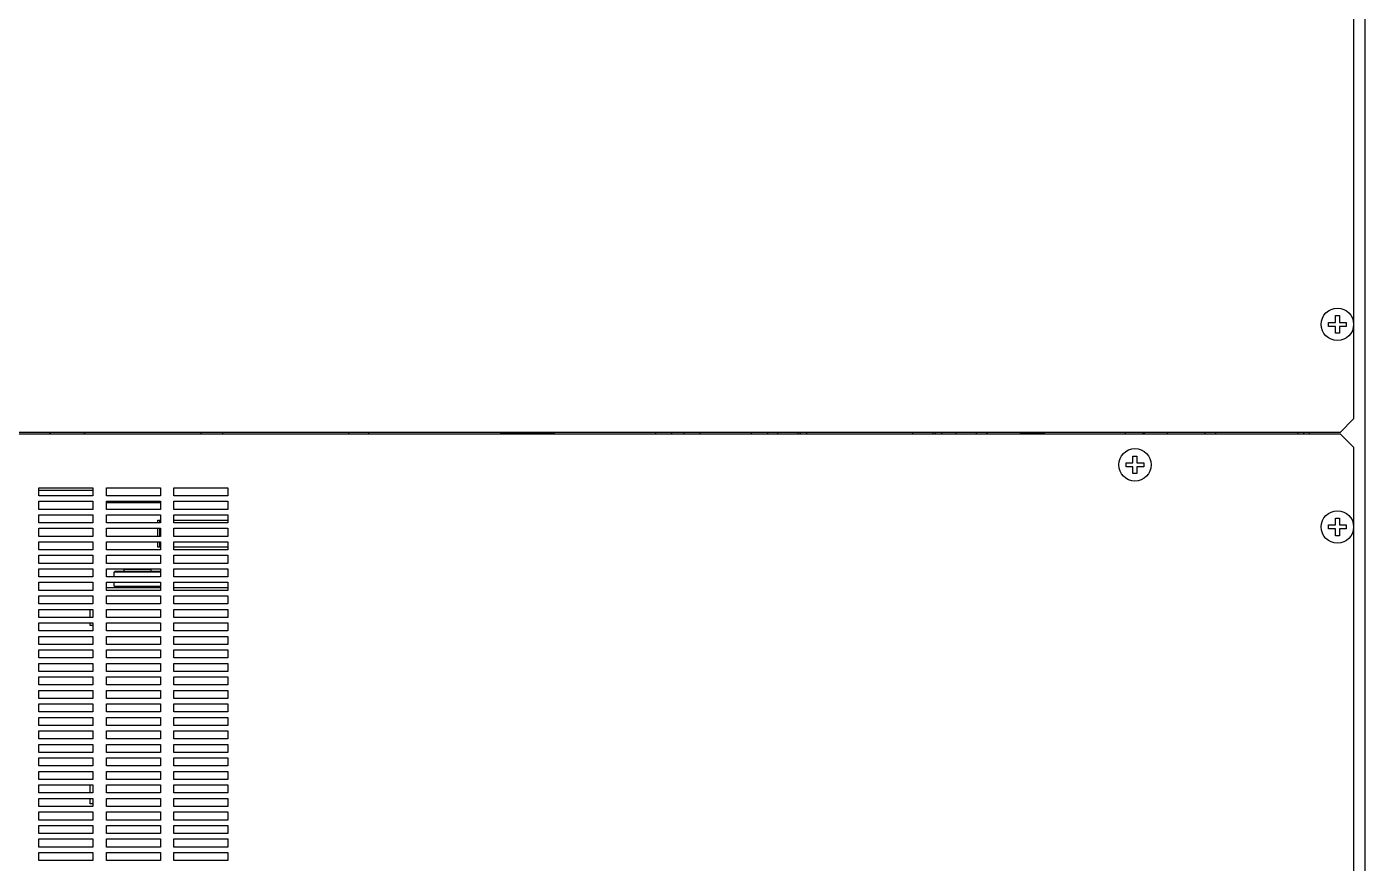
# Model space of a CAD drawing. Header units: millimetres. Extents: x 0 to 301, y -1 to 134.
# Drawn here: x 50.49 to 100.07, y 29.7 to 60.67 of the extents above; entities that cross this region are included whole.
import ezdxf

# ---------------------------------------------------------------- set-up
doc = ezdxf.new("R2010")
doc.units = ezdxf.units.MM
for name, color, linetype in [('2020-02564_0', 7, 'Continuous'), ('2301-06052_0', 7, 'Continuous'), ('2301-06057_0', 7, 'Continuous'), ('2303-00113_0', 7, 'Continuous'), ('2401-00025-M4-6TCTTHC_0', 7, 'Continuous'), ('2401-00124-M10-30HMC_0', 7, 'Continuous'), ('2401-00255-M8-12HWMC_0', 7, 'Continuous'), ('2401-00308_MDB-M4-8_0', 7, 'Continuous'), ('2401-00408-M6-10HWMC_0', 7, 'Continuous'), ('2401-00460-M6-12PSTTHC_0', 7, 'Continuous'), ('2403-00020_S-M5-0_0', 7, 'Continuous'), ('2403-00028_S-M8-0_0', 7, 'Continuous'), ('2403-00037_S-M10-1_0', 7, 'Continuous'), ('4207-45296_0', 7, 'Continuous'), ('4212-06586_0', 7, 'Continuous'), ('4212-14557_0', 7, 'Continuous'), ('4212-14565_0', 7, 'Continuous'), ('4212-14571_0', 7, 'Continuous')]:
    doc.layers.add(name, color=color, linetype=linetype)

msp = doc.modelspace()

# ---------------------------------------------------------------- linework, layer by layer
at = {"layer": '2020-02564_0', "color": 7, "linetype": 'Continuous'}
for p, q in [((52.94, 43.501), (50.94, 43.501)), ((53.44, 43.05), (55.44, 43.05)), ((52.84, 38.8), (52.84, 39.1)), ((52.84, 38.5), (52.84, 38.6)), ((52.94, 38.5), (52.84, 38.5)), ((52.84, 32.3), (52.84, 32.6)), ((52.84, 31.9), (52.84, 32.1)), ((52.94, 31.9), (52.84, 31.9))]:
    msp.add_line(p, q, dxfattribs=at)
at = {"layer": '2301-06052_0', "color": 7, "linetype": 'Continuous'}
for p, q in [((91.19, 45.6), (91.19, 45.65)), ((92.74, 45.6), (92.74, 45.65))]:
    msp.add_line(p, q, dxfattribs=at)
msp.add_arc((91.19, 46.85), 1.4, 296.3609, 300.885, dxfattribs=at)
at = {"layer": '2301-06057_0', "color": 7, "linetype": 'Continuous'}
msp.add_line((97.59, 45.6), (97.59, 45.65), dxfattribs=at)
at = {"layer": '2303-00113_0', "color": 7, "linetype": 'Continuous'}
for p, q in [((55.34, 42.3), (55.34, 42.4)), ((55.34, 42.4), (55.44, 42.4)), ((55.415, 42.3), (55.415, 42.4)), ((55.94, 42.4), (57.94, 42.4)), ((55.34, 41.8), (55.34, 42.1)), ((55.415, 41.8), (55.415, 42.1)), ((55.34, 41.4), (55.34, 41.6)), ((55.44, 41.4), (55.34, 41.4)), ((55.415, 41.4), (55.415, 41.6)), ((57.94, 41.4), (55.94, 41.4))]:
    msp.add_line(p, q, dxfattribs=at)
at = {"layer": '2401-00025-M4-6TCTTHC_0', "color": 7, "linetype": 'Continuous'}
for p, q in [((94.14, 45.6), (94.14, 45.65)), ((94.54, 45.6), (94.54, 45.65))]:
    msp.add_line(p, q, dxfattribs=at)
at = {"layer": '2401-00124-M10-30HMC_0', "color": 1, "linetype": 'Continuous'}
for p, q in [((54.09, 40.59), (54.09, 40.6)), ((55.09, 40.59), (55.09, 40.6))]:
    msp.add_line(p, q, dxfattribs=at)
at = {"layer": '2401-00124-M10-30HMC_0', "color": 7, "linetype": 'Continuous'}
for p, q in [((54.1, 40.6), (54.09, 40.59)), ((54.09, 40.59), (54.09, 40.507)), ((54.09, 40.59), (55.09, 40.59)), ((55.08, 40.6), (55.09, 40.59)), ((55.09, 40.59), (55.09, 40.507))]:
    msp.add_line(p, q, dxfattribs=at)
at = {"layer": '2401-00255-M8-12HWMC_0', "color": 1, "linetype": 'Continuous'}
for p, q in [((56.94, 45.65), (56.94, 45.6)), ((57.74, 45.65), (57.74, 45.6)), ((69.74, 45.64), (69.74, 45.62))]:
    msp.add_line(p, q, dxfattribs=at)
at = {"layer": '2401-00308_MDB-M4-8_0', "color": 7, "linetype": 'Continuous'}
for p, q in [((62.415, 45.6), (62.415, 45.65)), ((63.165, 45.6), (63.165, 45.65)), ((84.915, 45.6), (84.915, 45.65)), ((85.665, 45.6), (85.665, 45.65))]:
    msp.add_line(p, q, dxfattribs=at)
at = {"layer": '2401-00408-M6-10HWMC_0', "color": 7, "linetype": 'Continuous'}
for p, q in [((78.303, 45.65), (78.303, 45.6)), ((79.05, 45.65), (79.05, 45.6)), ((79.141, 45.65), (79.141, 45.6)), ((79.378, 45.65), (79.378, 45.6)), ((83.303, 45.65), (83.303, 45.6)), ((84.05, 45.65), (84.05, 45.6)), ((84.141, 45.65), (84.141, 45.6)), ((84.378, 45.65), (84.378, 45.6))]:
    msp.add_line(p, q, dxfattribs=at)
at = {"layer": '2401-00460-M6-12PSTTHC_0', "color": 7, "linetype": 'Continuous'}
for p, q in [((98.715, 49.575), (98.715, 49.725)), ((98.715, 49.725), (98.965, 49.725)), ((98.965, 49.725), (98.965, 49.975)), ((98.965, 49.975), (99.115, 49.975)), ((99.115, 49.975), (99.115, 49.725)), ((99.115, 49.725), (99.365, 49.725)), ((99.365, 49.725), (99.365, 49.575)), ((98.965, 49.575), (98.715, 49.575)), ((98.965, 49.325), (98.965, 49.575)), ((99.115, 49.325), (98.965, 49.325)), ((99.115, 49.575), (99.115, 49.325)), ((99.365, 49.575), (99.115, 49.575)), ((68.44, 45.62), (68.44, 45.64)), ((69.64, 45.62), (69.64, 45.64)), ((73.79, 45.6), (73.79, 45.65)), ((74.39, 45.6), (74.39, 45.65)), ((74.84, 45.6), (74.84, 45.65)), ((75.44, 45.6), (75.44, 45.65)), ((77.34, 45.6), (77.34, 45.65)), ((77.94, 45.6), (77.94, 45.65)), ((91.465, 44.525), (91.465, 44.775)), ((91.465, 44.775), (91.615, 44.775)), ((91.615, 44.775), (91.615, 44.525)), ((91.215, 44.375), (91.215, 44.525)), ((91.215, 44.525), (91.465, 44.525)), ((91.465, 44.375), (91.215, 44.375)), ((91.465, 44.125), (91.465, 44.375)), ((91.615, 44.525), (91.865, 44.525)), ((91.615, 44.375), (91.615, 44.125)), ((91.865, 44.375), (91.615, 44.375)), ((91.865, 44.525), (91.865, 44.375)), ((91.615, 44.125), (91.465, 44.125)), ((98.715, 42.075), (98.715, 42.225)), ((98.715, 42.225), (98.965, 42.225)), ((98.965, 42.225), (98.965, 42.475)), ((98.965, 42.475), (99.115, 42.475)), ((99.115, 42.475), (99.115, 42.225)), ((99.115, 42.225), (99.365, 42.225)), ((99.365, 42.225), (99.365, 42.075)), ((98.965, 42.075), (98.715, 42.075)), ((98.965, 41.825), (98.965, 42.075)), ((99.115, 41.825), (98.965, 41.825)), ((99.115, 42.075), (99.115, 41.825)), ((99.365, 42.075), (99.115, 42.075))]:
    msp.add_line(p, q, dxfattribs=at)
for centre in [(99.04, 49.65), (91.54, 44.45), (99.04, 42.15)]:
    msp.add_circle(centre, 0.6, dxfattribs=at)
at = {"layer": '2403-00020_S-M5-0_0', "color": 7, "linetype": 'Continuous'}
for p, q in [((87.335, 45.65), (87.305, 45.62)), ((87.305, 45.62), (87.305, 45.6)), ((87.305, 45.6), (87.305, 45.62)), ((88.175, 45.62), (87.305, 45.62)), ((88.145, 45.65), (88.175, 45.62)), ((88.175, 45.62), (88.175, 45.6)), ((88.175, 45.6), (88.175, 45.62))]:
    msp.add_line(p, q, dxfattribs=at)
at = {"layer": '2403-00028_S-M8-0_0', "color": 7, "linetype": 'Continuous'}
for p, q in [((51.358, 45.65), (51.358, 45.6)), ((51.358, 45.6), (51.358, 45.65)), ((52.623, 45.65), (52.623, 45.6)), ((52.623, 45.6), (52.623, 45.65)), ((86.058, 45.65), (86.058, 45.6)), ((86.058, 45.6), (86.058, 45.65)), ((87.323, 45.65), (87.323, 45.637)), ((87.323, 45.637), (87.323, 45.65))]:
    msp.add_line(p, q, dxfattribs=at)
at = {"layer": '2403-00037_S-M10-1_0', "color": 7, "linetype": 'Continuous'}
for p, q in [((53.752, 40.507), (53.722, 40.477)), ((53.722, 40.3), (53.722, 40.477)), ((55.44, 40.477), (53.722, 40.477)), ((55.427, 40.507), (53.752, 40.507)), ((55.427, 40.507), (55.44, 40.494)), ((53.722, 39.96), (53.722, 40.1)), ((53.722, 39.96), (55.44, 39.96)), ((53.891, 39.9), (53.891, 39.96)), ((55.288, 39.9), (55.288, 39.96))]:
    msp.add_line(p, q, dxfattribs=at)
at = {"layer": '4207-45296_0', "color": 7, "linetype": 'Continuous'}
for p, q in [((55.44, 39.9), (53.44, 39.9)), ((57.94, 39.9), (55.94, 39.9))]:
    msp.add_line(p, q, dxfattribs=at)
at = {"layer": '4212-06586_0', "color": 7, "linetype": 'Continuous'}
for p, q in [((100.07, 8.4), (100.07, 83.4)), ((97.79, 45.6), (97.79, 45.65)), ((98.01, 45.6), (98.01, 45.65))]:
    msp.add_line(p, q, dxfattribs=at)
at = {"layer": '4212-14557_0', "color": 7, "linetype": 'Continuous'}
for p, q in [((1.44, 45.6), (99.14, 45.6)), ((99.64, 45.1), (99.14, 45.6)), ((99.64, 45.1), (99.64, 6.6)), ((50.94, 43.3), (50.94, 43.6)), ((50.94, 43.6), (52.94, 43.6)), ((52.94, 43.3), (50.94, 43.3)), ((52.94, 43.6), (52.94, 43.3)), ((53.44, 43.3), (53.44, 43.6)), ((53.44, 43.6), (55.44, 43.6)), ((55.44, 43.3), (53.44, 43.3)), ((55.44, 43.6), (55.44, 43.3)), ((55.94, 43.3), (55.94, 43.6)), ((55.94, 43.6), (57.94, 43.6)), ((57.94, 43.3), (55.94, 43.3)), ((57.94, 43.6), (57.94, 43.3)), ((50.94, 42.8), (50.94, 43.1)), ((50.94, 43.1), (52.94, 43.1)), ((52.94, 42.8), (50.94, 42.8)), ((52.94, 43.1), (52.94, 42.8)), ((53.44, 42.8), (53.44, 43.1)), ((53.44, 43.1), (55.44, 43.1)), ((55.44, 42.8), (53.44, 42.8)), ((55.44, 43.1), (55.44, 42.8)), ((55.94, 42.8), (55.94, 43.1)), ((55.94, 43.1), (57.94, 43.1)), ((57.94, 42.8), (55.94, 42.8)), ((57.94, 43.1), (57.94, 42.8)), ((50.94, 42.3), (50.94, 42.6)), ((50.94, 42.6), (52.94, 42.6)), ((52.94, 42.3), (50.94, 42.3)), ((52.94, 42.6), (52.94, 42.3)), ((53.44, 42.3), (53.44, 42.6)), ((53.44, 42.6), (55.44, 42.6)), ((55.44, 42.3), (53.44, 42.3)), ((55.44, 42.6), (55.44, 42.3)), ((55.94, 42.3), (55.94, 42.6)), ((55.94, 42.6), (57.94, 42.6)), ((57.94, 42.3), (55.94, 42.3)), ((57.94, 42.6), (57.94, 42.3)), ((50.94, 41.8), (50.94, 42.1)), ((50.94, 42.1), (52.94, 42.1)), ((52.94, 41.8), (50.94, 41.8)), ((52.94, 42.1), (52.94, 41.8)), ((53.44, 41.8), (53.44, 42.1)), ((53.44, 42.1), (55.44, 42.1)), ((55.44, 41.8), (53.44, 41.8)), ((55.44, 42.1), (55.44, 41.8)), ((55.94, 41.8), (55.94, 42.1)), ((55.94, 42.1), (57.94, 42.1)), ((57.94, 41.8), (55.94, 41.8)), ((57.94, 42.1), (57.94, 41.8)), ((50.94, 41.3), (50.94, 41.6)), ((50.94, 41.6), (52.94, 41.6)), ((52.94, 41.3), (50.94, 41.3)), ((52.94, 41.6), (52.94, 41.3)), ((53.44, 41.3), (53.44, 41.6)), ((53.44, 41.6), (55.44, 41.6)), ((55.44, 41.3), (53.44, 41.3)), ((55.44, 41.6), (55.44, 41.3)), ((55.94, 41.3), (55.94, 41.6)), ((55.94, 41.6), (57.94, 41.6)), ((57.94, 41.3), (55.94, 41.3)), ((57.94, 41.6), (57.94, 41.3)), ((50.94, 40.8), (50.94, 41.1)), ((50.94, 41.1), (52.94, 41.1)), ((52.94, 40.8), (50.94, 40.8)), ((52.94, 41.1), (52.94, 40.8)), ((53.44, 40.8), (53.44, 41.1)), ((53.44, 41.1), (55.44, 41.1)), ((55.44, 40.8), (53.44, 40.8)), ((55.44, 41.1), (55.44, 40.8)), ((55.94, 40.8), (55.94, 41.1)), ((55.94, 41.1), (57.94, 41.1)), ((57.94, 40.8), (55.94, 40.8)), ((57.94, 41.1), (57.94, 40.8)), ((50.94, 40.3), (50.94, 40.6)), ((50.94, 40.6), (52.94, 40.6)), ((52.94, 40.3), (50.94, 40.3)), ((52.94, 40.6), (52.94, 40.3)), ((53.44, 40.3), (53.44, 40.6)), ((53.44, 40.6), (55.44, 40.6)), ((55.44, 40.3), (53.44, 40.3)), ((55.44, 40.6), (55.44, 40.3)), ((55.94, 40.3), (55.94, 40.6)), ((55.94, 40.6), (57.94, 40.6)), ((57.94, 40.3), (55.94, 40.3)), ((57.94, 40.6), (57.94, 40.3)), ((50.94, 39.8), (50.94, 40.1)), ((50.94, 40.1), (52.94, 40.1)), ((52.94, 39.8), (50.94, 39.8)), ((52.94, 40.1), (52.94, 39.8)), ((53.44, 39.8), (53.44, 40.1)), ((53.44, 40.1), (55.44, 40.1)), ((55.44, 39.8), (53.44, 39.8)), ((55.44, 40.1), (55.44, 39.8)), ((55.94, 39.8), (55.94, 40.1)), ((55.94, 40.1), (57.94, 40.1)), ((57.94, 39.8), (55.94, 39.8)), ((57.94, 40.1), (57.94, 39.8)), ((50.94, 39.3), (50.94, 39.6)), ((50.94, 39.6), (52.94, 39.6)), ((52.94, 39.3), (50.94, 39.3)), ((52.94, 39.6), (52.94, 39.3)), ((53.44, 39.3), (53.44, 39.6)), ((53.44, 39.6), (55.44, 39.6)), ((55.44, 39.3), (53.44, 39.3)), ((55.44, 39.6), (55.44, 39.3)), ((55.94, 39.3), (55.94, 39.6)), ((55.94, 39.6), (57.94, 39.6)), ((57.94, 39.3), (55.94, 39.3)), ((57.94, 39.6), (57.94, 39.3)), ((50.94, 38.8), (50.94, 39.1)), ((50.94, 39.1), (52.94, 39.1)), ((52.94, 38.8), (50.94, 38.8)), ((52.94, 39.1), (52.94, 38.8)), ((53.44, 38.8), (53.44, 39.1)), ((53.44, 39.1), (55.44, 39.1)), ((55.44, 38.8), (53.44, 38.8)), ((55.44, 39.1), (55.44, 38.8)), ((55.94, 38.8), (55.94, 39.1)), ((55.94, 39.1), (57.94, 39.1)), ((57.94, 38.8), (55.94, 38.8)), ((57.94, 39.1), (57.94, 38.8)), ((50.94, 38.3), (50.94, 38.6)), ((50.94, 38.6), (52.94, 38.6)), ((52.94, 38.3), (50.94, 38.3)), ((52.94, 38.6), (52.94, 38.3)), ((53.44, 38.3), (53.44, 38.6)), ((53.44, 38.6), (55.44, 38.6)), ((55.44, 38.3), (53.44, 38.3)), ((55.44, 38.6), (55.44, 38.3)), ((55.94, 38.3), (55.94, 38.6)), ((55.94, 38.6), (57.94, 38.6)), ((57.94, 38.3), (55.94, 38.3)), ((57.94, 38.6), (57.94, 38.3)), ((50.94, 37.8), (50.94, 38.1)), ((50.94, 38.1), (52.94, 38.1)), ((52.94, 37.8), (50.94, 37.8)), ((52.94, 38.1), (52.94, 37.8)), ((53.44, 37.8), (53.44, 38.1)), ((53.44, 38.1), (55.44, 38.1)), ((55.44, 37.8), (53.44, 37.8)), ((55.44, 38.1), (55.44, 37.8)), ((55.94, 37.8), (55.94, 38.1)), ((55.94, 38.1), (57.94, 38.1)), ((57.94, 37.8), (55.94, 37.8)), ((57.94, 38.1), (57.94, 37.8)), ((50.94, 37.3), (50.94, 37.6)), ((50.94, 37.6), (52.94, 37.6)), ((52.94, 37.3), (50.94, 37.3)), ((52.94, 37.6), (52.94, 37.3)), ((53.44, 37.3), (53.44, 37.6)), ((53.44, 37.6), (55.44, 37.6)), ((55.44, 37.3), (53.44, 37.3)), ((55.44, 37.6), (55.44, 37.3)), ((55.94, 37.3), (55.94, 37.6)), ((55.94, 37.6), (57.94, 37.6)), ((57.94, 37.3), (55.94, 37.3)), ((57.94, 37.6), (57.94, 37.3)), ((50.94, 36.8), (50.94, 37.1)), ((50.94, 37.1), (52.94, 37.1)), ((52.94, 36.8), (50.94, 36.8)), ((52.94, 37.1), (52.94, 36.8)), ((53.44, 36.8), (53.44, 37.1)), ((53.44, 37.1), (55.44, 37.1)), ((55.44, 36.8), (53.44, 36.8)), ((55.44, 37.1), (55.44, 36.8)), ((55.94, 36.8), (55.94, 37.1)), ((55.94, 37.1), (57.94, 37.1)), ((57.94, 36.8), (55.94, 36.8)), ((57.94, 37.1), (57.94, 36.8)), ((50.94, 36.3), (50.94, 36.6)), ((50.94, 36.6), (52.94, 36.6)), ((52.94, 36.3), (50.94, 36.3)), ((52.94, 36.6), (52.94, 36.3)), ((53.44, 36.3), (53.44, 36.6)), ((53.44, 36.6), (55.44, 36.6)), ((55.44, 36.3), (53.44, 36.3)), ((55.44, 36.6), (55.44, 36.3)), ((55.94, 36.3), (55.94, 36.6)), ((55.94, 36.6), (57.94, 36.6)), ((57.94, 36.3), (55.94, 36.3)), ((57.94, 36.6), (57.94, 36.3)), ((50.94, 35.8), (50.94, 36.1)), ((50.94, 36.1), (52.94, 36.1)), ((52.94, 35.8), (50.94, 35.8)), ((52.94, 36.1), (52.94, 35.8)), ((53.44, 35.8), (53.44, 36.1)), ((53.44, 36.1), (55.44, 36.1)), ((55.44, 35.8), (53.44, 35.8)), ((55.44, 36.1), (55.44, 35.8)), ((55.94, 35.8), (55.94, 36.1)), ((55.94, 36.1), (57.94, 36.1)), ((57.94, 35.8), (55.94, 35.8)), ((57.94, 36.1), (57.94, 35.8)), ((50.94, 35.3), (50.94, 35.6)), ((50.94, 35.6), (52.94, 35.6)), ((52.94, 35.3), (50.94, 35.3)), ((52.94, 35.6), (52.94, 35.3)), ((53.44, 35.3), (53.44, 35.6)), ((53.44, 35.6), (55.44, 35.6)), ((55.44, 35.3), (53.44, 35.3)), ((55.44, 35.6), (55.44, 35.3)), ((55.94, 35.3), (55.94, 35.6)), ((55.94, 35.6), (57.94, 35.6)), ((57.94, 35.3), (55.94, 35.3)), ((57.94, 35.6), (57.94, 35.3)), ((50.94, 34.8), (50.94, 35.1)), ((50.94, 35.1), (52.94, 35.1)), ((52.94, 34.8), (50.94, 34.8)), ((52.94, 35.1), (52.94, 34.8)), ((53.44, 34.8), (53.44, 35.1)), ((53.44, 35.1), (55.44, 35.1)), ((55.44, 34.8), (53.44, 34.8)), ((55.44, 35.1), (55.44, 34.8)), ((55.94, 34.8), (55.94, 35.1)), ((55.94, 35.1), (57.94, 35.1)), ((57.94, 34.8), (55.94, 34.8)), ((57.94, 35.1), (57.94, 34.8)), ((50.94, 34.3), (50.94, 34.6)), ((50.94, 34.6), (52.94, 34.6)), ((52.94, 34.3), (50.94, 34.3)), ((52.94, 34.6), (52.94, 34.3)), ((53.44, 34.3), (53.44, 34.6)), ((53.44, 34.6), (55.44, 34.6)), ((55.44, 34.3), (53.44, 34.3)), ((55.44, 34.6), (55.44, 34.3)), ((55.94, 34.3), (55.94, 34.6)), ((55.94, 34.6), (57.94, 34.6)), ((57.94, 34.3), (55.94, 34.3)), ((57.94, 34.6), (57.94, 34.3)), ((50.94, 33.8), (50.94, 34.1)), ((50.94, 34.1), (52.94, 34.1)), ((52.94, 33.8), (50.94, 33.8)), ((52.94, 34.1), (52.94, 33.8)), ((53.44, 33.8), (53.44, 34.1)), ((53.44, 34.1), (55.44, 34.1)), ((55.44, 33.8), (53.44, 33.8)), ((55.44, 34.1), (55.44, 33.8)), ((55.94, 33.8), (55.94, 34.1)), ((55.94, 34.1), (57.94, 34.1)), ((57.94, 33.8), (55.94, 33.8)), ((57.94, 34.1), (57.94, 33.8)), ((50.94, 33.3), (50.94, 33.6)), ((50.94, 33.6), (52.94, 33.6)), ((52.94, 33.3), (50.94, 33.3)), ((52.94, 33.6), (52.94, 33.3)), ((53.44, 33.3), (53.44, 33.6)), ((53.44, 33.6), (55.44, 33.6)), ((55.44, 33.3), (53.44, 33.3)), ((55.44, 33.6), (55.44, 33.3)), ((55.94, 33.3), (55.94, 33.6)), ((55.94, 33.6), (57.94, 33.6)), ((57.94, 33.3), (55.94, 33.3)), ((57.94, 33.6), (57.94, 33.3)), ((50.94, 32.8), (50.94, 33.1)), ((50.94, 33.1), (52.94, 33.1)), ((52.94, 32.8), (50.94, 32.8)), ((52.94, 33.1), (52.94, 32.8)), ((53.44, 32.8), (53.44, 33.1)), ((53.44, 33.1), (55.44, 33.1)), ((55.44, 32.8), (53.44, 32.8)), ((55.44, 33.1), (55.44, 32.8)), ((55.94, 32.8), (55.94, 33.1)), ((55.94, 33.1), (57.94, 33.1)), ((57.94, 32.8), (55.94, 32.8)), ((57.94, 33.1), (57.94, 32.8)), ((50.94, 32.3), (50.94, 32.6)), ((50.94, 32.6), (52.94, 32.6)), ((52.94, 32.3), (50.94, 32.3)), ((52.94, 32.6), (52.94, 32.3)), ((53.44, 32.3), (53.44, 32.6)), ((53.44, 32.6), (55.44, 32.6)), ((55.44, 32.3), (53.44, 32.3)), ((55.44, 32.6), (55.44, 32.3)), ((55.94, 32.3), (55.94, 32.6)), ((55.94, 32.6), (57.94, 32.6)), ((57.94, 32.3), (55.94, 32.3)), ((57.94, 32.6), (57.94, 32.3)), ((50.94, 31.8), (50.94, 32.1)), ((50.94, 32.1), (52.94, 32.1)), ((52.94, 31.8), (50.94, 31.8)), ((52.94, 32.1), (52.94, 31.8)), ((53.44, 31.8), (53.44, 32.1)), ((53.44, 32.1), (55.44, 32.1)), ((55.44, 31.8), (53.44, 31.8)), ((55.44, 32.1), (55.44, 31.8)), ((55.94, 31.8), (55.94, 32.1)), ((55.94, 32.1), (57.94, 32.1)), ((57.94, 31.8), (55.94, 31.8)), ((57.94, 32.1), (57.94, 31.8)), ((50.94, 31.3), (50.94, 31.6)), ((50.94, 31.6), (52.94, 31.6)), ((52.94, 31.3), (50.94, 31.3)), ((52.94, 31.6), (52.94, 31.3)), ((53.44, 31.3), (53.44, 31.6)), ((53.44, 31.6), (55.44, 31.6)), ((55.44, 31.3), (53.44, 31.3)), ((55.44, 31.6), (55.44, 31.3)), ((55.94, 31.3), (55.94, 31.6)), ((55.94, 31.6), (57.94, 31.6)), ((57.94, 31.3), (55.94, 31.3)), ((57.94, 31.6), (57.94, 31.3)), ((50.94, 30.8), (50.94, 31.1)), ((50.94, 31.1), (52.94, 31.1)), ((52.94, 30.8), (50.94, 30.8)), ((52.94, 31.1), (52.94, 30.8)), ((53.44, 30.8), (53.44, 31.1)), ((53.44, 31.1), (55.44, 31.1)), ((55.44, 30.8), (53.44, 30.8)), ((55.44, 31.1), (55.44, 30.8)), ((55.94, 30.8), (55.94, 31.1)), ((55.94, 31.1), (57.94, 31.1)), ((57.94, 30.8), (55.94, 30.8)), ((57.94, 31.1), (57.94, 30.8)), ((50.94, 30.3), (50.94, 30.6)), ((50.94, 30.6), (52.94, 30.6)), ((52.94, 30.3), (50.94, 30.3)), ((52.94, 30.6), (52.94, 30.3)), ((53.44, 30.3), (53.44, 30.6)), ((53.44, 30.6), (55.44, 30.6)), ((55.44, 30.3), (53.44, 30.3)), ((55.44, 30.6), (55.44, 30.3)), ((55.94, 30.3), (55.94, 30.6)), ((55.94, 30.6), (57.94, 30.6)), ((57.94, 30.3), (55.94, 30.3)), ((57.94, 30.6), (57.94, 30.3)), ((50.94, 29.8), (50.94, 30.1)), ((50.94, 30.1), (52.94, 30.1)), ((52.94, 29.8), (50.94, 29.8)), ((52.94, 30.1), (52.94, 29.8)), ((53.44, 29.8), (53.44, 30.1)), ((53.44, 30.1), (55.44, 30.1)), ((55.44, 29.8), (53.44, 29.8)), ((55.44, 30.1), (55.44, 29.8)), ((55.94, 29.8), (55.94, 30.1)), ((55.94, 30.1), (57.94, 30.1)), ((57.94, 29.8), (55.94, 29.8)), ((57.94, 30.1), (57.94, 29.8))]:
    msp.add_line(p, q, dxfattribs=at)
at = {"layer": '4212-14565_0', "color": 7, "linetype": 'Continuous'}
for p, q in [((99.64, 87.25), (99.64, 46.15)), ((99.14, 45.65), (99.64, 46.15)), ((99.14, 45.65), (1.44, 45.65))]:
    msp.add_line(p, q, dxfattribs=at)
at = {"layer": '4212-14571_0', "color": 7, "linetype": 'Continuous'}
for p, q in [((68.04, 45.65), (68.04, 45.64)), ((68.04, 45.64), (68.149, 45.64)), ((68.149, 45.64), (70.04, 45.64)), ((68.18, 45.65), (68.18, 45.64)), ((68.18, 45.6), (68.18, 45.62)), ((70.04, 45.62), (68.18, 45.62)), ((70.04, 45.64), (70.04, 45.65)), ((70.04, 45.6), (70.04, 45.62))]:
    msp.add_line(p, q, dxfattribs=at)
for radius, end in [(0.14, 196.6921), (0.02, 270)]:
    msp.add_arc((68.18, 45.64), radius, 180, end, dxfattribs=at)

doc.saveas('drawing.dxf')
